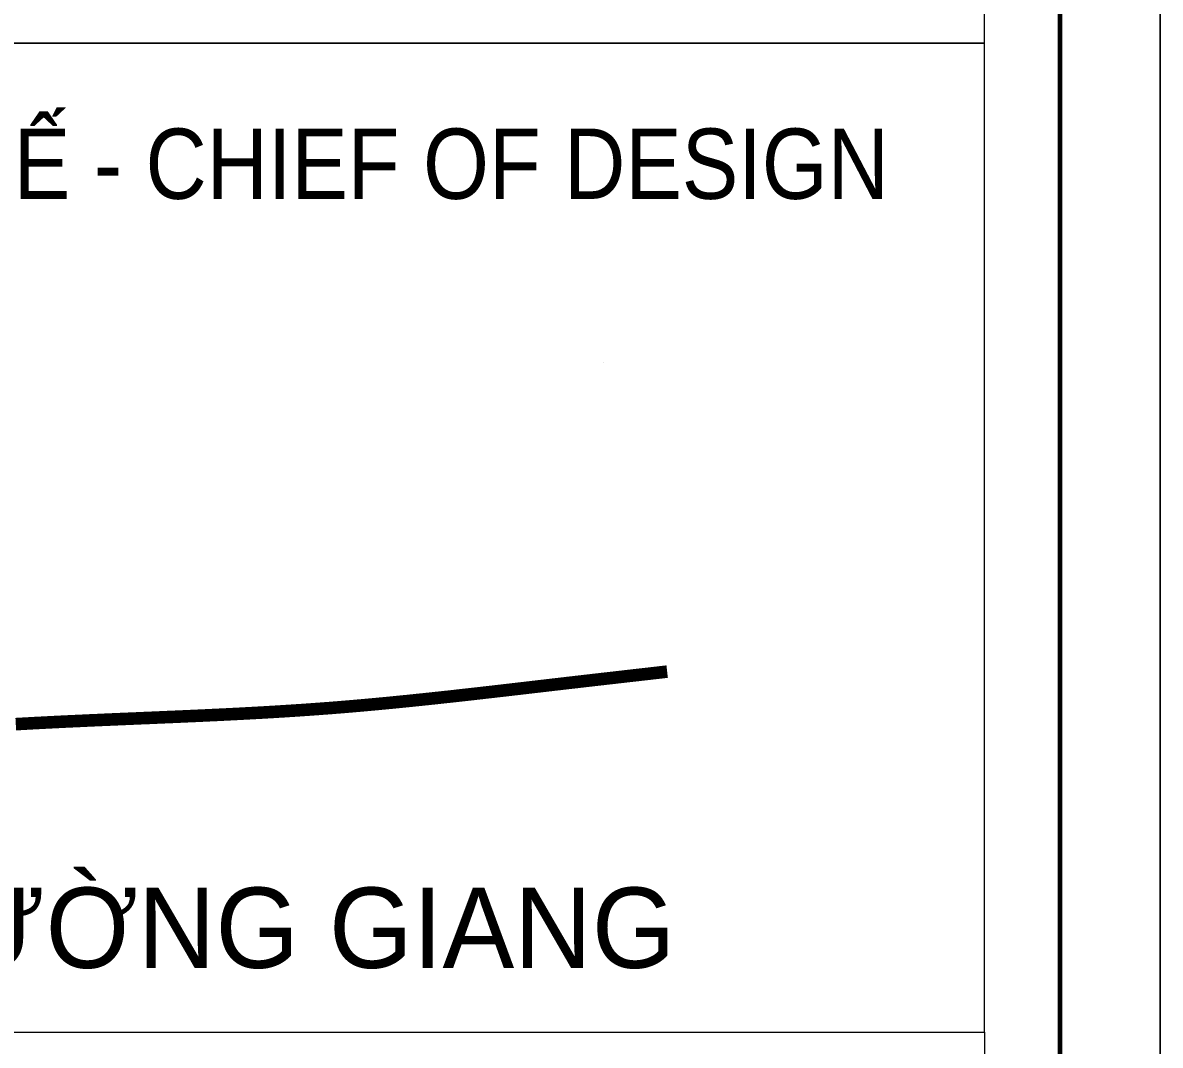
# Model space of a CAD drawing. Header units: millimetres. Extents: x -211129 to 461116, y -574633 to 115.
# Drawn here: x -17673 to -15409, y -548089 to -546054 of the extents above; entities that cross this region are included whole.
import ezdxf
from ezdxf.enums import TextEntityAlignment as Align

# ---------------------------------------------------------------- set-up
doc = ezdxf.new("R2010")
doc.units = ezdxf.units.MM
doc.header["$MEASUREMENT"] = 0
doc.linetypes.add('HIDDEN', pattern=[0.375, 0.25, -0.125])
doc.layers.get('Defpoints').update_dxf_attribs({"color": 1})
for name, color, linetype, lineweight in [('ISO', 153, 'Continuous', 13), ('Khungten_LCDI', 7, 'Continuous', 5), ('LC ISO', 153, 'Continuous', 13), ('LC MANH DUT', 35, 'HIDDEN', 5), ('LC Net thay', 63, 'Continuous', 25), ('LC Text1', 3, 'Continuous', 20)]:
    doc.layers.add(name, color=color, linetype=linetype, lineweight=lineweight)
doc.styles.add('Khungten', font='VHAVAN.TTF', dxfattribs={"width": 0.9, "height": 5000})
doc.styles.add('LC 1', font='VHAVANB.TTF')
doc.styles.add('Title', font='VHBLACK.TTF', dxfattribs={"width": 0.8})
doc.styles.add('VNAVANTH', font='VHAVANB.TTF', dxfattribs={"width": 0.6})

# ---------------------------------------------------------------- blocks, each defined once
blk = doc.blocks.new('Mr. Giang')
at = {"layer": 'LC ISO', "const_width": 50}
blk.add_lwpolyline([(2397.4, -132.3), (2408.2, -131.7), (2419, -131.1), (2429.8, -130.5), (2440.6, -129.9), (2451.4, -129.3), (2462.2, -128.7), (2473, -128.1), (2487, -127.4), (2494.6, -127), (2505.5, -126.4), (2516.3, -125.9), (2527.1, -125.3), (2537.9, -124.8), (2548.7, -124.2), (2559.5, -123.7), (2570.4, -123.2), (2581.2, -122.6), (2592, -122.1), (2602.8, -121.6), (2613.6, -121.1), (2624.4, -120.6), (2635.3, -120.1), (2646.1, -119.6), (2656.9, -119.1), (2667.7, -118.6), (2678.6, -118.1), (2689.4, -117.6), (2700.2, -117.1), (2711, -116.6), (2721.9, -116.2), (2732.7, -115.7), (2743.5, -115.2), (2754.4, -114.7), (2765.2, -114.3), (2776, -113.8), (2786.8, -113.3), (2797.7, -112.9), (2808.5, -112.4), (2819.3, -111.9), (2830.2, -111.5), (2841, -111), (2851.8, -110.6), (2862.7, -110.1), (2873.5, -109.7), (2884.3, -109.2), (2895.2, -108.7), (2906, -108.3), (2916.8, -107.8), (2927.7, -107.4), (2938.5, -106.9), (2949.3, -106.5), (2960.2, -106), (2971, -105.5), (2981.8, -105.1), (2992.7, -104.6), (3003.5, -104.1), (3014.4, -103.7), (3025.2, -103.2), (3036, -102.7), (3046.9, -102.3), (3057.7, -101.8), (3068.5, -101.3), (3079.4, -100.8), (3090.2, -100.4), (3101, -99.9), (3111.9, -99.4), (3122.7, -98.9), (3133.5, -98.4), (3144.4, -97.9), (3155.2, -97.4), (3166.1, -96.9), (3176.9, -96.4), (3187.7, -95.9), (3198.6, -95.4), (3209.4, -94.8), (3220.2, -94.3), (3231.1, -93.8), (3241.9, -93.3), (3252.7, -92.7), (3263.6, -92.2), (3274.4, -91.6), (3285.2, -91.1), (3296.1, -90.5), (3306.9, -89.9), (3317.7, -89.4), (3328.5, -88.8), (3339.4, -88.2), (3350.2, -87.6), (3361, -87), (3371.9, -86.4), (3382.7, -85.8), (3393.5, -85.2), (3404.3, -84.5), (3415.2, -83.9), (3426, -83.3), (3436.8, -82.6), (3447.6, -81.9), (3458.5, -81.3), (3469.3, -80.6), (3480.1, -79.9), (3490.9, -79.2), (3501.8, -78.5), (3512.6, -77.8), (3523.4, -77.1), (3534.2, -76.4), (3545, -75.6), (3555.9, -74.9), (3566.7, -74.1), (3577.5, -73.4), (3588.3, -72.6), (3599.1, -71.8), (3609.9, -71), (3620.7, -70.2), (3631.6, -69.4), (3642.4, -68.6), (3650.9, -67.9), (3664, -66.9), (3674.8, -66), (3685.6, -65.2), (3696.4, -64.3), (3707.2, -63.4), (3718, -62.5), (3728.8, -61.6), (3739.6, -60.7), (3750.4, -59.7), (3761.2, -58.8), (3772, -57.8), (3782.8, -56.9), (3793.6, -55.9), (3804.4, -54.9), (3815.2, -53.9), (3826, -52.9), (3836.8, -51.9), (3847.6, -50.9), (3858.4, -49.9), (3869.2, -48.9), (3880, -47.8), (3890.7, -46.8), (3901.5, -45.7), (3912.3, -44.7), (3923.1, -43.6), (3933.9, -42.5), (3944.7, -41.4), (3955.5, -40.4), (3966.3, -39.3), (3977, -38.2), (3987.8, -37), (3998.6, -35.9), (4009.4, -34.8), (4020.2, -33.7), (4031, -32.5), (4041.7, -31.4), (4052.5, -30.3), (4063.3, -29.1), (4074.1, -27.9), (4084.9, -26.8), (4095.6, -25.6), (4106.4, -24.4), (4117.2, -23.3), (4128, -22.1), (4138.8, -20.9), (4149.5, -19.7), (4160.3, -18.5), (4171.1, -17.3), (4181.9, -16.1), (4192.6, -14.9), (4203.4, -13.7), (4214.2, -12.5), (4225, -11.3), (4235.7, -10), (4246.5, -8.8), (4257.3, -7.6), (4268.1, -6.3), (4278.8, -5.1), (4289.6, -3.9), (4300.4, -2.6), (4311.1, -1.4), (4321.9, -0.2), (4332.7, 1.1), (4343.5, 2.3), (4354.2, 3.6), (4365, 4.8), (4375.8, 6.1), (4386.5, 7.3), (4397.3, 8.6), (4408.1, 9.8), (4418.9, 11.1), (4429.6, 12.3), (4440.4, 13.6), (4451.2, 14.9), (4461.9, 16.1), (4472.7, 17.4), (4483.5, 18.6), (4494.2, 19.9), (4505, 21.1), (4515.8, 22.4), (4526.6, 23.6), (4537.3, 24.9), (4547.9, 26.1), (4558.9, 27.4), (4569.6, 28.7), (4580.4, 29.9), (4591.2, 31.2), (4601.9, 32.4), (4612.7, 33.6), (4623.5, 34.9), (4634.3, 36.1), (4645, 37.4), (4655.8, 38.6), (4666.6, 39.9), (4677.3, 41.1), (4688.1, 42.3), (4698.9, 43.6), (4709.7, 44.8), (4720.4, 46.1), (4731.2, 47.3), (4742, 48.5), (4752.7, 49.8), (4763.5, 51), (4774.3, 52.2), (4785, 53.5), (4795.8, 54.7), (4806.6, 55.9), (4817.4, 57.2), (4828.1, 58.4), (4838.9, 59.6), (4849.7, 60.9), (4860.4, 62.1), (4871.2, 63.3), (4882, 64.6), (4892.8, 65.8), (4903.5, 67), (4914.3, 68.2), (4925.1, 69.5), (4935.8, 70.7), (4946.6, 71.9), (4957.4, 73.2), (4968.2, 74.4), (4978.9, 75.6), (4989.7, 76.8)], dxfattribs=at)
blk = doc.blocks.new('lcdi fix')
at = {"layer": 'Defpoints', "lineweight": 0}
blk.add_lwpolyline([(-1200, -14850), (-1200, 14850), (40800, 14850), (40800, -14850)], close=True, dxfattribs=at)
at = {"layer": 'Khungten_LCDI', "color": 5, "lineweight": 25}
blk.add_line((40600, -14650), (40600, 14650), dxfattribs=at)
at = {"layer": 'Khungten_LCDI', "color": 5, "lineweight": 60}
blk.add_lwpolyline([(0, -14650), (0, 14650), (40600, 14650), (40600, -14650)], close=True, dxfattribs=at)
at = {"layer": 'Khungten_LCDI', "color": 9, "lineweight": 15}
for points in [[(36750, 446.3), (40450, 446.3), (40450, 2437.2), (36750, 2437.2)], [(36750, -1521.9), (40450, -1521.9), (40450, 446.3), (36750, 446.3)], [(36750, -1521.9), (40450, -1521.9), (40450, -3535.5), (36750, -3535.5)]]:
    blk.add_lwpolyline(points, close=True, dxfattribs=at)
at = {"layer": 'ISO', "xscale": 0.5, "yscale": 0.5, "zscale": 0.5}
blk.add_blockref('Mr. Giang', (37324, -842.8), dxfattribs=at)
at = {"color": 7, "style": 'Khungten', "width": 0.9}
blk.add_text('chñ nhiÖm thiÕt kÕ - chief of design', height=140, dxfattribs=at).set_placement((38565.6, 136.4), align=Align.CENTER)
at = {"color": 7, "style": 'VNAVANTH'}
blk.add_text('ths. bïi tr\xadêng giang', height=160, dxfattribs=at).set_placement((38493.4, -1394.1), align=Align.CENTER)
at = {"color": 7, "style": 'Khungten', "width": 0.8}
for tag, p in [('REVISION', (39498.8, -10746.3)), ('NGAYHT', (39546.1, -11609.4))]:
    blk.add_attdef(tag, text='', height=200, dxfattribs=at).set_placement(p, align=Align.CENTER)
at = {"layer": 'LC Text1', "color": 3, "style": 'LC 1', "width": 1.834006}
for tag, p, p2 in [('TENBANVE1', (36912.7, -8885.8), (40339.1, -8885.8)), ('TENBANVE2', (36912.7, -9562.5), (40339.1, -9562.5))]:
    blk.add_attdef(tag, text='', height=250, dxfattribs=at).set_placement(p, p2, align=Align.FIT)
at = {"layer": 'LC Text1', "style": 'Title', "width": 0.7}
blk.add_attdef('SOBANVE', text='', height=250, dxfattribs=at).set_placement((39562, -13896.2), align=Align.CENTER)

msp = doc.modelspace()

# ---------------------------------------------------------------- linework, layer by layer
at = {"layer": 'LC MANH DUT', "ltscale": 2}
msp.add_line((-16518, -546730.2), (-16518, -546730.2), dxfattribs=at)

# ---------------------------------------------------------------- block references
at = {"layer": 'LC Net thay'}
msp.add_blockref('lcdi fix', (-56209.4, -546541.2), dxfattribs=at)
at = {"layer": 'LC Net thay', "xscale": 1.44585, "yscale": 1.44585, "zscale": 1.44585}
msp.add_blockref('lcdi fix', (-13674.4, -553162.1), dxfattribs=at)

doc.saveas('drawing.dxf')
